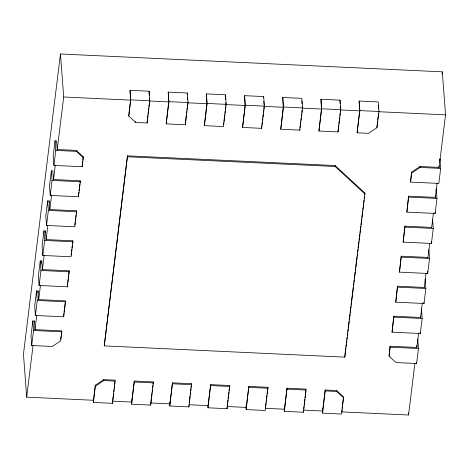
<?xml version="1.0" encoding="UTF-8"?>
<svg xmlns="http://www.w3.org/2000/svg" width="469" height="469" viewBox="0 0 469 469"><rect width="100%" height="100%" fill="white"/><g stroke="black" fill="none" stroke-linecap="round" stroke-linejoin="round"><path stroke-width="0.7" d="M439.007 167.908L445.55 114.852L442.314 71.845L60.466 53.988L23.45 354.148L26.686 397.155L93.249 400.268M32.836 320.948L30.989 335.956L31.704 345.512L52.329 346.474L60.706 340.828L61.814 331.823L61.744 330.868L35.011 329.619L34.366 321.019L32.836 320.948L33.557 330.504L31.704 345.512M36.541 290.932L34.688 305.94L35.41 315.496L63.667 316.815L65.513 301.807L65.443 300.852L38.716 299.603L38.065 291.003L36.541 290.932L37.256 300.488L35.41 315.496M40.24 260.916L38.394 275.924L39.109 285.48L67.366 286.799L69.219 271.791L69.148 270.836L42.415 269.587L41.77 260.987L40.24 260.916L40.961 270.472L39.109 285.48M43.945 230.9L42.093 245.908L42.814 255.464L71.065 256.783L72.918 241.775L72.847 240.82L46.12 239.571L45.47 230.971L43.945 230.9L44.661 240.456L42.814 255.464M47.645 200.884L45.792 215.892L46.513 225.448L74.77 226.767L76.623 211.759L76.547 210.804L49.82 209.555L49.175 200.955L47.645 200.884L48.366 210.44L46.513 225.448M51.35 170.868L49.497 185.876L50.212 195.432L78.47 196.751L80.322 181.743L80.252 180.788L53.519 179.539L52.874 170.939L51.35 170.868L52.065 180.424L50.212 195.432M55.049 140.852L53.196 155.86L53.917 165.416L82.175 166.741L83.283 157.736L83.212 156.775L76.318 150.42L57.224 149.523L56.573 140.923L55.049 140.852L55.77 150.408L53.917 165.416M34.19 322.449L34.366 321.019M37.801 293.148L38.065 291.003M41.507 263.132L41.77 260.987M45.294 232.401L45.47 230.971M48.999 202.385L49.175 200.955M26.686 397.155L33.047 345.553M34.929 330.293L36.723 315.754M38.693 299.767L40.486 285.234M42.368 269.968L44.162 255.435M46.044 240.169L47.838 225.636M49.808 209.649L51.602 195.11M53.484 179.85L55.278 165.317M57.159 150.051L63.702 96.995L60.466 53.988M60.718 339.181L61.058 336.408M61.228 335.024L61.486 332.949M63.854 313.72L63.667 316.815M64.036 312.29L65.267 302.282M67.559 283.704L67.366 286.799M67.735 282.274L68.087 279.413M68.263 277.982L68.527 275.842M68.703 274.412L69.148 270.836M71.083 255.113L71.347 252.973M71.523 251.542L71.792 249.397M71.968 247.966L72.32 245.111M72.496 243.681L72.847 240.82M74.788 225.097L75.14 222.242M75.316 220.811L75.579 218.665M75.755 217.241L76.019 215.095M76.195 213.665L76.547 210.804M78.575 194.371L78.839 192.226M79.015 190.795L79.279 188.649M79.454 187.225L79.812 184.364M79.988 182.933L80.252 180.788M82.614 161.629L82.175 166.741M82.784 160.24L83.212 156.775M130.024 90.318L130.523 100.12L128.746 116.083L135.641 122.444L147.096 122.984L149.834 100.771L149.119 91.215L130.024 90.318L130.745 99.879L128.746 116.083M93.507 400.28L95.359 385.272L103.737 379.626L115.192 380.16L112.525 403.328L93.431 402.437L93.173 399.025M93.431 402.437L95.359 385.272M127.492 155.831L104.247 345.882L344.809 357.132L364.935 193.955L364.864 192.999L335.083 165.539L127.492 155.831L104.247 345.882M149.119 91.215L149.183 95.283M112.601 401.171L113.58 393.204M113.762 391.756L114.031 389.581M114.207 388.133L114.477 385.958M114.653 384.51L114.923 382.335M147.829 115.503L147.096 122.984M148.011 114.055L148.274 111.88M148.456 110.432L148.726 108.263M148.902 106.809L149.171 104.64M149.347 103.186L149.4 98.15M168.213 92.106L168.711 101.908L166.19 123.875L185.284 124.766L188.022 102.559L187.301 92.997L168.213 92.106L168.928 101.662L166.19 123.875M131.408 401.493L131.619 404.219L150.707 405.116L153.375 381.948L134.286 381.057L131.695 402.062L131.531 399.916M131.619 404.219L134.286 381.057M187.154 94.199L187.301 92.997M150.784 402.959L152.038 392.817M152.214 391.363L152.484 389.194M152.66 387.746L152.929 385.571M153.105 384.123L153.375 381.948M186.281 115.116L185.284 124.766M186.463 113.668L186.732 111.493M186.908 110.045L187.178 107.87M187.354 106.422L187.711 103.526M206.395 93.894L206.893 103.696L204.373 125.663L223.467 126.554L226.205 104.341L225.489 94.785L206.395 93.894L207.116 103.45L204.373 125.663M169.543 402.595L169.801 406.007L188.896 406.899L191.563 383.73L172.469 382.839L169.878 403.85L169.772 402.42M169.801 406.007L172.469 382.839M225.489 94.785L225.607 99.569M189.236 402.572L190.045 396.047M190.221 394.599L190.49 392.424M190.666 390.976L190.936 388.801M191.112 387.353L191.563 383.73M223.484 124.871L223.754 122.696M223.93 121.248L224.733 114.729M224.915 113.281L225.184 111.106M225.36 109.658L225.63 107.483M225.806 106.035L225.824 102.435M244.578 95.676L245.082 105.478L242.561 127.445L261.655 128.336L264.393 106.129L263.672 96.567L244.578 95.676L245.299 105.232L242.561 127.445M208.06 405.638L210.651 384.627L229.746 385.518L227.078 408.687L207.984 407.79L207.831 405.744M207.984 407.79L210.651 384.627M263.525 97.769L263.672 96.567M227.242 405.802L227.512 403.633M227.694 402.179L227.957 400.01M228.139 398.562L228.497 395.66M228.673 394.212L228.942 392.037M229.118 390.589L229.388 388.414M229.57 386.966L229.746 385.518M261.761 125.932L261.655 128.336M261.937 124.484L262.206 122.309M262.382 120.861L262.652 118.686M262.833 117.238L263.191 114.342M263.367 112.894L263.637 110.719M263.812 109.271L264.17 106.369M282.766 97.464L283.264 107.266L280.743 129.233L299.838 130.124L302.575 107.911L301.86 98.355L282.766 97.464L283.481 107.02L280.743 129.233M245.967 406.846L246.172 409.578L265.261 410.469L267.928 387.306L248.84 386.409L246.248 407.42L246.084 405.269M246.172 409.578L248.84 386.409M265.337 408.317L265.518 406.863M265.694 405.415L265.964 403.24M266.146 401.792L266.41 399.623M266.591 398.169L266.949 395.273M267.125 393.825L267.394 391.65M267.576 390.202L267.928 387.306M299.943 127.72L300.213 125.545M300.389 124.097L300.658 121.922M300.84 120.474L301.104 118.299M301.374 116.124L301.643 113.955M301.819 112.507L302.089 110.332M320.948 99.246L321.447 109.048L318.932 131.015L338.02 131.912L340.764 109.699L340.043 100.143L320.948 99.246L321.67 108.808L318.932 131.015M284.431 409.208L287.022 388.197L306.116 389.088L303.449 412.257L284.355 411.366L284.15 408.634M284.355 411.366L287.022 388.197M340.043 100.143L340.054 103.491M303.701 408.651L303.971 406.476M304.152 405.028L304.416 402.853M304.598 401.405L304.868 399.23M305.043 397.782L305.401 394.886M305.577 393.438L305.847 391.263M338.219 128.782L338.02 131.912M338.395 127.334L338.665 125.159M338.847 123.71L339.11 121.535M339.292 120.087L339.65 117.186M339.826 115.737L340.095 113.568M340.271 112.114L340.541 109.945M359.137 101.034L359.635 110.836L357.114 132.803L368.57 133.337L376.947 127.691L378.946 111.481L378.225 101.925L359.137 101.034L359.852 110.59L357.114 132.803M322.338 410.416L322.543 413.148L341.631 414.045L343.56 396.88L336.666 390.519L325.21 389.979L322.619 410.991L322.455 408.845M322.543 413.148L325.21 389.979M345.278 351.826L344.809 357.132M345.454 350.378L345.723 348.203M345.899 346.749L346.169 344.574M346.351 343.126L346.614 340.945M346.796 339.497L347.066 337.322M347.336 335.147L347.599 332.972M347.781 331.519L348.051 329.344M348.227 327.895L349.03 321.365M349.212 319.917L349.481 317.742M349.657 316.288L349.927 314.113M350.103 312.665L350.372 310.49M350.554 309.036L350.912 306.14M351.088 304.686L351.357 302.511M351.539 301.063L353.233 287.28M353.415 285.832L353.685 283.657M353.861 282.203L354.13 280.028M354.312 278.58L355.115 272.049M355.291 270.601L355.561 268.426M355.742 266.972L356.991 256.819M357.173 255.371L357.437 253.196M357.618 251.747L357.888 249.567M358.064 248.119L358.873 241.594M359.049 240.14L359.318 237.965M359.494 236.517L359.764 234.342M359.946 232.888L360.749 226.363M360.925 224.909L361.194 222.734M361.376 221.286L361.646 219.111M361.822 217.657L362.625 211.132M362.807 209.684L363.076 207.503M363.252 206.055L363.522 203.88M363.698 202.426L363.967 200.251M364.149 198.803L364.413 196.628M364.683 194.453L364.864 192.999M341.708 411.888L341.971 409.742M342.153 408.311L342.417 406.166M342.593 404.741L343.384 398.31M377.14 124.59L376.947 127.691M377.316 123.165L377.58 121.02M377.756 119.589L378.108 116.734M378.284 115.304L378.547 113.158M416.701 345.325L416.865 347.476L390.132 346.228L389.094 356.188L395.988 362.549L416.613 363.51L418.459 348.502L417.744 338.946M420.459 316.024L420.564 317.46L393.837 316.212L392.055 332.175L420.312 333.494L422.164 318.486L421.443 308.93M424.263 287.444L397.536 286.196L395.76 302.159L424.011 303.478L425.864 288.47L425.149 278.914M427.968 257.428L401.235 256.18L399.459 272.143L427.716 273.462L429.569 258.454L428.901 249.578M431.668 227.412L404.94 226.164L403.158 242.127L431.416 243.446L433.268 228.438L432.6 219.562M435.261 195.966L435.373 197.396L408.64 196.148L406.863 212.111L435.121 213.43L436.967 198.422L436.252 188.866L435.988 191.012M438.966 165.95L439.072 167.38L419.978 166.489L411.6 172.135L410.563 182.095L438.82 183.414L440.672 168.406L439.951 158.85L439.688 160.996M389.094 356.188L390.132 346.228M392.055 332.175L393.837 316.212M395.76 302.159L397.536 286.196M399.459 272.143L401.235 256.18M403.158 242.127L404.94 226.164M406.863 212.111L408.64 196.148M410.563 182.095L411.6 172.135M442.05 74.026L442.314 71.845M341.965 411.899L408.534 415.012L414.895 363.411M416.871 347.423L418.659 332.884M420.541 317.624L422.335 303.085M424.216 287.825L426.01 273.292M427.892 258.026L429.686 243.493M431.656 227.506L433.45 212.967M435.332 197.707L437.126 183.168M95.43 386.227L103.807 380.582L115.263 381.115M411.676 173.09L420.054 167.445L440.672 168.406M130.745 99.879L149.834 100.771M168.928 101.662L188.022 102.559M207.116 103.45L226.205 104.341M245.299 105.232L264.393 106.129M283.481 107.02L302.575 107.911M321.67 108.808L340.764 109.699M359.852 110.59L378.946 111.481M63.702 96.995L130.271 100.108M149.289 100.999L169.039 101.925M188.057 102.811L207.075 103.702M226.099 104.593L245.85 105.513M264.135 106.369L283.153 107.26M302.171 108.151L321.195 109.037M340.213 109.928L359.963 110.854M378.981 111.739L445.55 114.852M55.77 150.408L76.388 151.376L83.283 157.736M127.568 156.787L335.153 166.495L364.935 193.955M52.065 180.424L80.322 181.743M408.71 197.103L436.967 198.422M48.366 210.44L76.623 211.759M405.011 227.119L433.268 228.438M44.661 240.456L72.918 241.775M401.312 257.135L429.569 258.454M40.961 270.472L69.219 271.791M397.606 287.151L425.864 288.47M37.256 300.488L65.513 301.807M393.907 317.167L422.164 318.486M33.557 330.504L61.814 331.823M390.202 347.183L418.459 348.502M134.357 382.012L153.445 382.903M172.539 383.794L191.633 384.686M210.728 385.582L229.816 386.474M248.91 387.365L268.004 388.262M287.092 389.153L306.187 390.044M325.281 390.935L336.736 391.474L343.63 397.835M112.273 401.159L132.024 402.08M151.041 402.971L170.059 403.862M189.077 404.747L208.828 405.673M227.119 406.529L246.137 407.414M265.155 408.306L284.179 409.197M303.93 410.117L322.948 411.008M435.015 212.064L435.121 213.43M431.263 241.4L431.416 243.446M419.978 166.489L420.054 167.445M427.564 271.416L427.716 273.462M423.912 302.112L424.011 303.478M420.212 332.128L420.312 333.494M416.507 362.144L416.613 363.51M408.37 412.826L408.534 415.012M378.243 105.279L378.512 108.861M340.271 106.357L340.488 109.224M335.083 165.539L335.153 166.495M336.666 390.519L336.736 391.474M301.819 100.987L302.036 103.854M302.247 106.721L302.358 108.157M299.767 129.168L299.838 130.124M303.296 410.211L303.449 412.257M263.795 101.357L264.065 104.939M226.978 407.321L227.078 408.687M187.371 97.065L187.588 99.932M188.79 405.533L188.896 406.899M135.57 121.489L135.641 122.444M150.608 403.75L150.707 405.116M112.32 400.596L112.525 403.328M103.737 379.626L103.807 380.582M76.318 150.42L76.388 151.376M78.399 195.796L78.47 196.751"/></g></svg>
